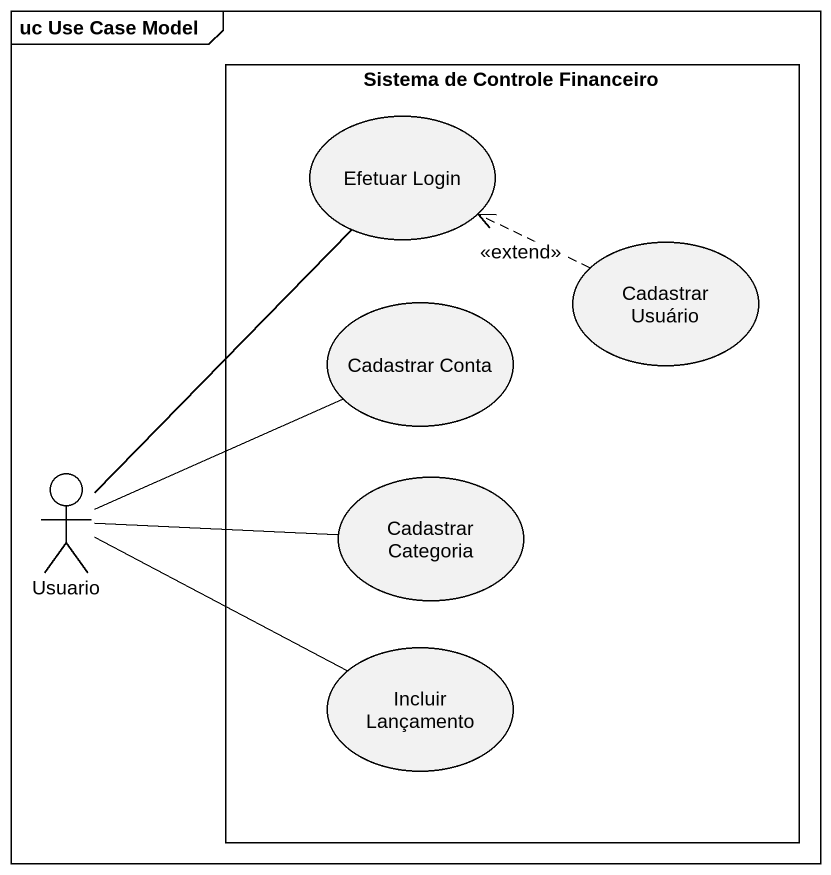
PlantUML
@startuml
mainframe uc Use Case Model
rectangle "Sistema de Controle Financeiro" as Sistema_de_Controle {
  usecase "Efetuar Login" as Efetuar_Login
  usecase "Cadastrar Conta" as Cadastrar_Conta
  usecase "Cadastrar Usuário" as Cadastrar_Usuário
  usecase "Cadastrar Categoria" as Cadastrar_Categoria
  usecase "Incluir Lançamento" as Incluir_Lançamento
}
actor Usuario
Cadastrar_Usuário .left.> Efetuar_Login : <<extend>>
Usuario -up- Efetuar_Login
Usuario -right- Cadastrar_Conta
Usuario -right- Cadastrar_Categoria
Usuario -right- Incluir_Lançamento
@enduml
